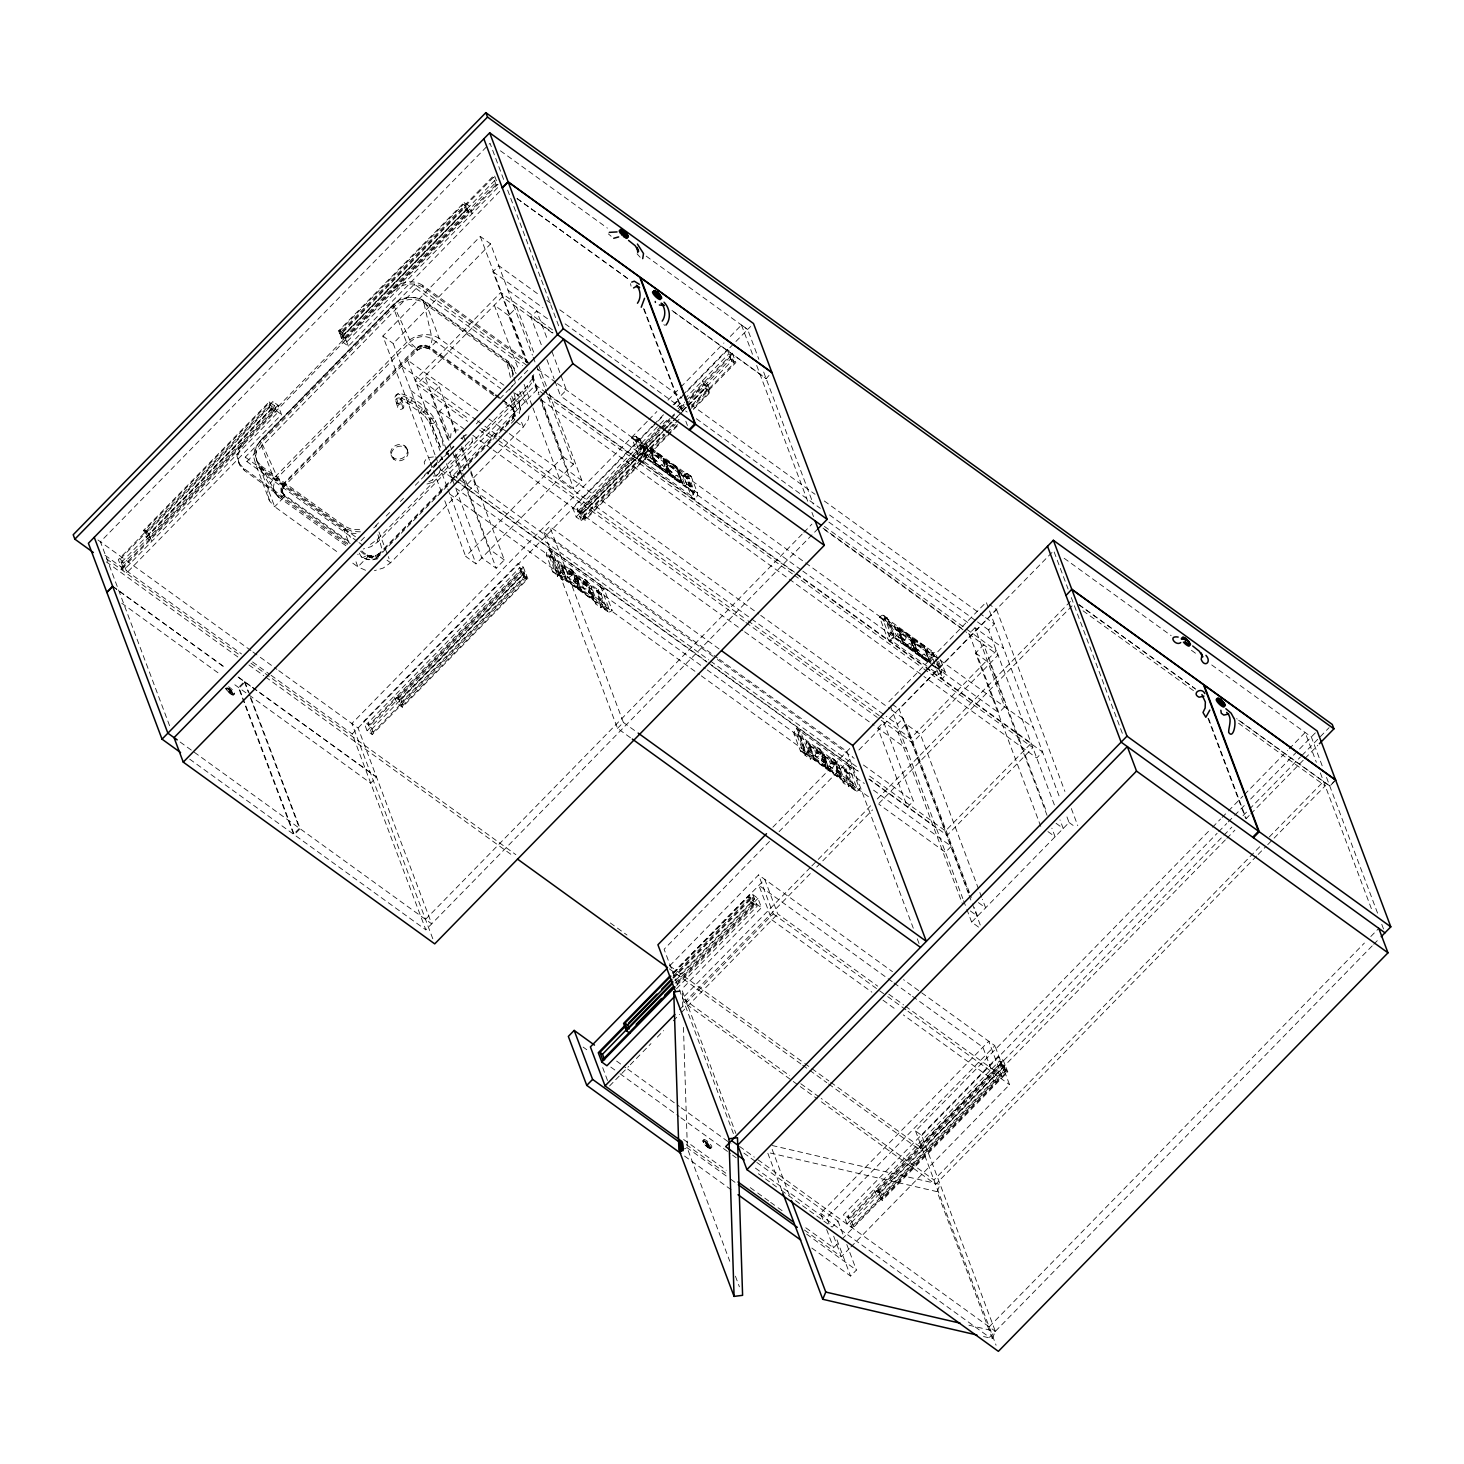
<?xml version="1.0" encoding="UTF-8"?>
<svg xmlns="http://www.w3.org/2000/svg" width="1464" height="1464" viewBox="0 0 1464 1464"><rect width="100%" height="100%" fill="white"/><g stroke="black" fill="none" stroke-linecap="round" stroke-linejoin="round"><path stroke-width="0.75" stroke-dasharray="5 3.75" d="M520.342 409.902L518.988 403.24L511.796 396.616M571.893 575.261L568.307 577.786L567.117 576.176L569.862 573.376L571.893 575.261L569.789 573.449M569.24 578.115L567.117 576.176M581.757 586.771C596.928 596.049 576.523 572.497 583.88 588.711M584.502 583.971L586.533 585.984M652.669 462.551C652.798 466.485 659.129 463.173 656.732 460.721C654.262 458.086 651.517 462.953 654.719 464.546M655.268 459.879L657.373 461.819M672.031 472.268L668.426 474.793L667.236 473.201L669.981 470.402L672.031 472.268L669.908 470.456M669.359 475.141L655.268 464.125L649.943 447.545L662.643 456.731L668.609 472.634L667.236 473.201M814.862 755.131C815.009 759.029 821.249 755.845 818.925 753.319C816.326 750.794 813.764 755.607 816.894 757.144M817.534 752.404L819.566 754.418M834.206 764.867C832.119 772.425 825.952 763.055 832.76 763.202C835.615 765.16 832.815 765.471 832.101 763.055M831.552 767.722L829.429 765.782M900.342 641.561C900.47 645.496 906.802 642.184 904.404 639.75C901.989 637.224 899.061 642.019 902.391 643.428M902.94 638.89L905.045 640.848M914.982 652.139C915.11 656.073 921.442 652.761 919.044 650.327C916.446 647.838 913.884 652.615 917.031 654.152M917.58 649.485L919.685 651.425M493.222 393.908L428.495 347.133L424.67 345.705L418.32 347.243L283.833 484.419L281.546 489.891L284.785 496.369L274.683 506.709L269.468 500.834L255.56 463.832L253.547 456.365L255.065 448.46L260.574 440.261L393.34 304.457C401.154 296.972 413.708 294.685 423.041 300.724L506.251 360.876L510.991 366.22L513.644 375.168M493.826 395.536L429.098 348.761L423.096 347.371L417.222 350.244L284.455 486.066L282.387 489.598L282.515 493.386L281.765 487.969L283.833 484.419L277.538 477.703L260.574 440.261M361.846 550.885C366.146 555.661 374.18 558.827 379.268 553.41L512.034 417.588C518.988 410.432 508.026 403.515 502.463 400.587M360.602 551.178C365.36 556.1 373.997 561.224 379.89 555.039L512.656 419.235L514.944 413.763L511.705 407.285L514.193 404.174L515.493 399.288L513.278 389.735M256.2 446.74L254.828 453.932C259.384 469.615 268.644 484.547 278.746 497.156L276.348 494.741M512.144 376.596L512.821 373.009L510.991 366.22M519.336 413.562L520.342 408.255L517.634 394.017M533.756 374.601L532.384 381.775L528.01 388.271L377.932 541.79L371.252 546.603L363.255 549M528.888 415.868L528.138 419.82L523.343 426.957L390.577 562.762L383.22 568.05L374.436 570.686M439.2 472.89L440.042 470.475M465.168 446.319L465.607 445.111M567.245 571.308C567.392 576.944 576.285 573.394 572.095 569.844C567.867 566.513 566.659 572.534 570.74 574.51M569.844 568.764L573.339 571.966M576.468 578.115C568.856 580.696 578.921 586.186 578.152 579.433C576.029 576.651 576.139 579.744 578.426 580.165M575.755 582.892L573.797 580.842M581.885 581.903C582.032 587.522 590.925 583.99 586.735 580.421C582.214 577.127 581.702 583.148 585.326 585.271M584.557 579.177L587.979 582.544M588.308 591.548C590.779 583.88 596.397 593.908 589.644 593.194C586.936 591.218 589.717 591.145 590.431 593.378M590.999 588.729L593.066 590.742M652.724 457.738C652.871 463.374 661.765 459.824 657.574 456.256C653.054 452.98 652.541 459.001 656.165 461.123M655.396 455.011L658.818 458.397M659.276 467.272C659.166 470.932 665.48 468.297 663.412 465.589C660.831 462.825 658.233 467.693 661.234 469.322M661.801 464.674L663.906 466.595M667.364 468.334C667.511 473.952 676.405 470.42 672.214 466.851C667.694 463.557 667.181 469.578 670.805 471.701M670.036 465.607L673.458 468.974M673.934 477.85C673.769 481.564 680.211 478.783 678.052 476.166C675.691 473.293 672.653 478.289 675.911 479.808M676.478 475.159L678.546 477.173M814.917 750.337C815.064 755.955 823.957 752.423 819.749 748.854C815.247 745.56 814.734 751.581 818.339 753.704M817.571 747.61L821.011 750.977M821.322 759.981C823.793 752.313 829.429 762.341 822.677 761.628C819.84 759.56 823.006 759.651 823.427 761.902M823.994 757.254L826.099 759.176M829.557 760.914C829.704 766.532 838.598 763 834.407 759.432C829.887 756.138 829.374 762.177 832.998 764.281M832.229 758.187L835.651 761.554M836.109 770.43C835.962 774.145 842.386 771.363 840.245 768.765C837.866 765.873 834.846 770.869 838.103 772.388M838.671 767.74L840.739 769.771M900.323 636.932C904.24 627.8 909.656 642.806 902.117 639.311C898.054 635.833 903.197 636.84 903.892 639.969M902.995 634.205L906.564 637.243M909.62 643.556C902.007 646.136 912.072 651.626 911.303 644.874C909.181 642.092 909.29 645.203 911.578 645.606M908.906 648.332L906.857 646.319M915.037 647.344C915.183 652.962 924.077 649.43 919.886 645.862C915.366 642.568 914.854 648.607 918.477 650.711M917.708 644.618L921.131 647.985M921.46 657.007C924.443 648.955 929.201 660.173 922.521 658.434C919.978 656.256 923.4 657.043 923.546 658.928M924.113 654.28L926.218 656.201M983.515 1336.522L992.317 1338.572L937.106 1191.659L940.144 1184.431L770.558 1145.141M992.317 1338.572L995.355 1331.325L921.734 1135.46L915.549 1130.995L1210.948 828.844M282.387 489.598L284.455 486.066L283.833 484.419M503.049 399.983L514.816 409.975L514.724 415.685L512.656 419.235L513.992 410.268M514.944 414.147L512.656 418.045L379.89 553.85L375.809 556.448L371.014 557.052L366.805 555.497L362.633 557.729L357.673 554.252M428.861 481.766L432.575 479.863L471.518 439.237M511.814 368.397L507.075 363.054L423.846 302.902C414.532 296.863 401.978 299.15 394.145 306.635L261.379 442.439L257.024 448.917L255.651 456.109L257.481 462.88L262.221 468.224L278.16 496.772L346.584 546.237M509.435 389.955L514.23 382.818M370.429 544.425L377.108 539.612L527.205 386.093L531.56 379.597M403.021 408.31L400.422 399.507L402.216 396.982L400.953 399.013L400.825 397.165L403.844 405.967A3.203 2.69 -20.6 0 1 399.544 409.316A3.203 2.69 -20.6 0 1 398.794 404.686A3.203 2.69 -20.6 0 1 403.844 405.967M143.655 530.261L148.98 534.122L151.744 541.442L146.418 537.599L143.655 530.261L269.193 401.868L274.518 405.711L122.592 561.115L126.984 572.625L281.527 414.55L278.032 405.253L272.89 401.52L118.346 559.596L121.841 568.91L126.984 572.625M496.095 184.72L344.168 340.124L341.405 332.804L493.331 177.4L496.095 184.72L498.657 186.587L346.73 341.99L341.423 338.129L338.66 330.809L464.198 202.398L469.523 206.241L472.268 213.579L466.943 209.736L464.198 202.398M340.014 330.535L342.759 332.511L344.918 338.257L342.173 336.281L340.014 330.535L463.447 204.265L466.192 206.259L468.352 212.005L149.914 537.709L147.169 535.733L145.009 529.986L268.443 403.735L271.188 405.711L273.347 411.457L270.602 409.481L268.443 403.735M499.736 191.363L348.377 346.181L343.217 342.448L339.721 333.152L494.265 175.076L497.98 184.757M122.775 566.568L120.011 559.248L271.938 403.844L274.701 411.183L122.775 566.568L125.355 568.435L277.282 413.031L272.89 401.52M149.914 537.709L147.754 531.981L271.188 405.711M342.759 332.511L466.192 206.259M147.169 535.733L270.602 409.481M342.173 336.281L465.607 210.011L463.447 204.265M346.73 341.99L343.985 334.652L495.912 179.249L493.331 177.4M146.418 537.599L271.956 409.188L269.193 401.868M341.423 338.129L466.943 209.736M278.032 405.253L123.488 563.329L118.346 559.596M348.377 346.181L344.882 336.866L496.241 182.048M121.841 568.91L497.76 184.373M284.455 486.066L273.768 478.325L259.86 441.323L392.627 305.519C401.228 297.284 415.044 294.776 425.292 301.419L508.52 361.571L513.736 367.464L516.042 373.631M357.161 541.222L246.922 461.544L245.257 457.134L414.404 284.108L528.339 366.458M246.922 461.544L416.069 288.518L414.404 284.108M429.501 460.135L382.854 336.043L480.265 236.418L490.586 243.884L532.402 355.13M256.658 460.703L261.397 466.046L262.221 468.224L260.775 469.706L274.683 506.709L339.41 553.484M269.468 500.834L267.454 493.368L268.973 485.462L273.768 478.325L406.535 342.521C415.135 334.286 428.952 331.779 439.2 338.422L429.098 348.761L428.495 347.133L430.983 344.04L432.264 339.136L423.846 302.902L425.292 301.419L439.2 338.422L503.927 385.215M435.009 454.755L393.194 343.509L490.586 243.884M527.351 363.218L492.947 271.7L498.803 265.716L537.636 293.788M348.889 541.534L284.181 494.741L281.381 497.065L278.16 496.772L274.646 492.819L273.292 487.805L274.317 482.498L277.538 477.703L410.304 341.881C416.087 336.354 425.365 334.67 432.264 339.136L500.688 388.582M448.954 440.444L424.816 376.248L439.163 386.606L431.038 394.914L448.734 442M526.326 362.615L508.63 315.547L516.755 307.239L533.646 352.183M541.277 344.699L530.828 316.919L536.684 310.935L547.133 338.715M261.397 466.046L344.626 526.198L345.431 528.376L343.985 529.858L349.402 544.242M510.424 377.511L507.075 363.054L508.52 361.571L513.919 375.955M424.231 475.416L427.36 472.213M433.618 465.827L438.303 461.032M446.117 453.035L449.247 449.832M361.022 540.802L365.817 535.916M375.388 526.107L378.572 522.849M415.282 485.298L453.584 446.136M460.94 438.596L461.91 437.608M499.846 398.794L528.577 369.422M386.148 516.06L390.888 511.211M400.367 501.512L403.533 498.272M427.25 474.025L436.73 464.326M438.303 462.697L454.115 446.538M462.02 438.45L466.76 433.6M476.239 423.901L479.405 420.662M228.384 688.794L229.921 689.16L230.818 693.094L228.384 688.794L230.818 693.094M229.702 692.289L228.805 688.355M366.805 555.497L375.571 555.771L379.268 553.41L380.915 554.435M238.76 677.594L244.323 681.602L238.467 687.586L293.587 834.242L299.443 828.258L249.1 694.357M250.564 686.122L245 682.096L239.163 688.08L242.347 696.589M367.391 554.893L368.013 556.521L357.893 566.861L350.5 561.517M504.915 403.57L512.327 408.913L522.428 398.574L519.336 390.357M233.398 694.997L234.46 693.918M511.357 423.206L516.115 418.356M800.973 569.752L560.566 395.994L566.403 390.01L560.785 375.058M461.453 448.002L475.105 484.328L469.249 490.312L462.825 473.22M545.267 389.351L573.412 464.234L476.02 563.86L465.68 556.393L563.091 456.768L539.759 394.731M456.109 489.397L481.857 557.894L496.204 568.252L504.311 559.943L469.724 467.931M532.914 407.889L559.449 478.508L573.797 488.885L581.903 480.576L547.316 388.564M647.289 421.358L351.891 723.527L433.948 941.828M648.881 419.729L656.86 411.567M668.042 400.13L679.223 388.692M680.815 387.063L723.93 342.96M730.316 336.427L741.479 325.008L747.665 329.473L758.864 359.302M631.917 438.267L632.411 437.773A4.575 2.178 -54.1 0 1 636.364 436.949L639.805 439.438L645.917 455.688A5.838 2.763 -54.1 0 1 643.446 462.295L640.024 459.824L631.917 438.267L635.358 440.755L643.446 462.295M630.453 737.728L617.515 728.377L543.894 532.512L549.732 526.528L719.702 649.376M635.358 440.755L635.833 440.261A4.575 2.178 -54.1 0 1 639.805 439.438M638.377 438.944L635.705 441.689L683.798 476.441L686.47 473.714L638.377 438.944L645.569 458.104L693.662 492.856L690.99 495.582L642.897 460.831M367.098 730.811L521.642 572.735L526.802 576.468L372.259 734.544L367.098 730.811L363.603 721.514L518.146 563.439L523.307 567.154L527.864 578.792L402.325 707.203L397 703.361L394.255 696.022L399.581 699.884L402.325 707.203M652.34 426.17L572.68 507.66L576.176 516.957L581.336 520.69L665.772 434.314M653.932 424.542L663.485 414.77M673.056 404.979L681.016 396.836M682.608 395.207L727.224 349.567L732.366 353.3L735.861 362.596L691.264 408.236M818.102 528.614L425.841 929.841L352.22 733.958L656.659 422.565M658.251 420.937L663.046 416.032M674.227 404.595L685.39 393.175M687 391.529L750.574 326.509M372.259 734.544L367.867 723.015L519.775 567.629L525.1 571.472L399.581 699.884M581.336 520.69L576.926 509.161L665.919 418.137M677.045 406.754L682.956 400.715M684.548 399.086L728.852 353.757L731.433 355.624L734.196 362.962L691.466 406.663M523.307 567.154L368.763 725.229L363.603 721.514M577.822 511.375L668.645 418.484M678.198 408.712L684.585 402.197M686.177 400.569L732.366 353.3M373.192 732.22L370.429 724.881L522.355 569.478L525.119 576.816L373.192 732.22L370.612 730.353L522.538 574.949L518.146 563.439M658.635 430.087L579.506 511.028L582.269 518.347L664.564 434.186M660.227 428.476L674.465 413.909M680.797 407.431L683.962 404.192M690.294 397.714L731.433 355.624M398.171 697.614L521.605 571.344L524.35 573.339L526.509 579.085L403.076 705.337L400.331 703.361L398.171 697.614L400.916 699.591L403.076 705.337M666.468 435.924L585.765 518.476L583.02 516.481L580.86 510.735L659.99 429.812M661.563 428.183L669.487 420.095M671.061 418.484L675.801 413.617M677.393 412.006L683.725 405.528M690.056 399.05L704.294 384.483L707.039 386.478L709.198 392.224L693.369 408.401M576.176 516.957L660.612 430.581M662.204 428.952L670.183 420.808M681.327 409.408L684.512 406.132M686.104 404.503L730.719 358.881L727.224 349.567M677.173 426.061L585.014 520.342L582.251 513.004L661.71 431.734M663.302 430.123L671.244 421.98M682.37 410.615L685.555 407.358M687.128 405.729L707.789 384.611L702.464 380.75L705.227 388.088L710.552 391.931L693.076 409.81M665.498 428.714L579.689 516.499L585.014 520.342M667.09 427.104L675.032 418.96M676.624 417.35L681.382 412.464M682.553 411.274L731.616 361.096L728.852 353.757M400.916 699.591L524.35 573.339M585.765 518.476L583.605 512.729L662.735 431.788M664.308 430.178L672.232 422.09M673.806 420.461L678.564 415.611M680.138 413.983L686.47 407.504M688.043 405.894L707.039 386.478M548.616 549.604L552.532 551.599L560.639 573.138A5.838 2.763 -54.1 0 1 555.954 573.833L552.514 571.363L546.401 555.094A4.575 2.178 -54.1 0 1 548.616 549.604L552.056 552.093A4.575 2.178 -54.1 0 0 549.842 557.583L555.954 573.833M400.331 703.361L523.764 577.091L521.605 571.344M583.02 516.481L663.723 433.93M670.054 427.451L673.22 424.231M692.216 404.796L706.453 390.229L704.294 384.483M666.138 432.557L674.044 424.469M675.636 422.858L680.376 417.99M650.236 449.265L662.094 456.713L667.035 472.25L655.817 464.143L650.236 449.265L661.453 457.372L667.035 472.25M667.364 432.685L675.325 424.523M668.06 434.296L677.558 424.597M557.418 574.4L550.226 555.259L552.898 552.514L600.972 587.284L598.318 590.01L605.51 609.152L608.182 606.425L560.09 571.674L557.418 574.4L605.51 609.152M647.088 458.214L648.717 456.548L641.104 442.293L646.557 446.245L654.17 460.501L652.541 462.148L647.088 458.214L641.104 442.293M667.968 473.293L662.643 456.731M655.817 464.143L650.876 448.606M663.942 458.799L677.283 467.309L682.608 483.889L669.908 474.702L663.942 458.799L676.624 467.968L682.608 483.889L677.283 467.309M560.492 565.177L561.151 564.518L567.135 580.421L579.817 589.608L579.177 590.267L573.193 574.346L560.492 565.177L566.476 581.098L567.135 580.421M664.876 459.861L676.734 467.291L681.675 482.827L670.457 474.72L664.876 459.861L676.093 467.968L681.675 482.827M561.426 566.239L573.302 573.687L578.243 589.205L567.026 581.098L561.426 566.239L572.644 574.346L578.243 589.205M562.78 580.11L558.424 562.542L564.409 578.463L562.78 580.11L557.327 576.176L558.955 574.51L549.11 549.11M573.193 574.346L573.833 573.687L579.817 589.608M670.457 474.72L665.516 459.184M567.026 581.098L562.084 565.562M768.984 375.461L766.166 378.682L671.665 310.386M575.132 575.755L575.791 575.096L581.775 591.017L594.457 600.185L593.817 600.844L587.833 584.941L575.132 575.755L581.117 591.676L581.775 591.017M576.066 576.816L587.942 584.264L592.883 599.783L581.666 591.676L576.066 576.816L587.284 584.923L592.883 599.783M683.45 475.507L683.926 475.013A4.575 2.178 -54.1 0 1 687.897 474.19L691.319 476.678L697.45 492.929A5.838 2.763 -54.1 0 1 694.979 499.535L691.539 497.065L683.45 475.507L686.891 477.996L694.979 499.535M686.891 477.996L687.366 477.502A4.575 2.178 -54.1 0 1 691.319 476.678M581.666 591.676L576.725 576.157M685.262 485.81L686.891 484.145L679.278 469.889L684.731 473.842L692.344 488.079L690.715 489.745L685.262 485.81L679.278 469.889M600.149 586.844L604.065 588.839L612.172 610.378A5.838 2.763 -54.1 0 1 607.487 611.074L604.046 608.603L597.934 592.334A4.575 2.178 -54.1 0 1 600.149 586.844L603.589 589.333A4.575 2.178 -54.1 0 0 601.375 594.823L607.487 611.074M595.5 603.772L597.111 602.107L591.145 586.186L595.5 603.772L600.954 607.706L602.564 606.041L596.598 590.138L600.954 607.706M425.512 919.392L802.327 533.939M803.937 532.31L811.916 524.13M617.515 728.377L623.371 722.411L549.732 526.528M879.59 617.277L880.065 616.783A4.575 2.178 -54.1 0 1 884.036 615.96L887.477 618.448L893.589 634.699A5.838 2.763 -54.1 0 1 891.119 641.305L887.696 638.835L879.59 617.277L883.03 619.766L891.119 641.305M883.03 619.766L883.506 619.272A4.575 2.178 -54.1 0 1 887.477 618.448M886.049 617.973L883.378 620.699L931.47 655.451L934.142 652.724L886.049 617.973L893.241 637.115L930.226 663.851M796.288 728.615L800.204 730.609L808.311 752.148A5.838 2.763 -54.1 0 1 803.626 752.862L800.186 750.373L794.074 734.105A4.575 2.178 -54.1 0 1 796.288 728.615L799.728 731.103A4.575 2.178 -54.1 0 0 797.514 736.593L803.626 752.862M896.956 627.233L910.297 635.742L915.641 652.322L902.94 643.135L896.956 627.233L909.656 636.401L915.641 652.322M897.908 628.294L909.766 635.724L914.707 651.26L903.489 643.154L897.908 628.294L909.107 636.401L914.707 651.26M805.09 753.411L797.898 734.269L800.552 731.543L848.644 766.294L845.991 769.021L853.183 788.181L855.854 785.454L807.762 750.684L805.09 753.411L853.183 788.181M893.241 637.115L890.569 639.841L929.42 667.913M894.76 637.224L896.389 635.577L888.776 621.322L894.23 625.256L901.842 639.512L900.214 641.177L894.76 637.224L888.776 621.322M903.489 643.154L898.548 627.617M930.207 662.844L917.58 653.731L911.615 637.81L924.955 646.319L930.939 662.24L918.239 653.054L912.255 637.151M808.165 744.188L808.823 743.529L814.789 759.432L827.489 768.618L826.849 769.277L820.865 753.356L808.165 744.188L814.149 760.109L814.789 759.432M912.548 638.871L924.406 646.319L929.347 661.838L918.129 653.731L912.548 638.871L923.766 646.978L929.347 661.838M809.098 745.249L820.975 752.697L825.897 768.216L814.679 760.109L809.098 745.249L820.316 753.356L825.897 768.216M804.999 755.186L806.609 753.521L800.643 737.618L804.999 755.186L810.452 759.139L812.062 757.474L806.097 741.553L810.452 759.139M924.955 646.319L911.615 637.81M820.865 753.356L821.505 752.697L827.489 768.618M918.129 653.731L913.188 638.212M814.679 760.109L809.757 744.59M822.805 754.765L823.463 754.106L829.447 770.027L842.129 779.196L841.489 779.855L835.505 763.952L822.805 754.765L828.789 770.686L829.447 770.027M823.738 755.827L835.615 763.275L840.556 778.811L829.338 770.704L823.738 755.827L834.956 763.933L840.556 778.811M934.673 663.961L931.598 654.042A4.575 2.178 -54.1 0 1 935.569 653.2L937.857 659.294M888.831 701.768L986.242 602.143L1060.211 798.96M772.882 827.178L849.797 748.507M835.505 763.952L836.145 763.293L842.129 779.196M829.338 770.704L824.397 755.168M974.951 627.727L969.113 633.692L998.832 712.785L1004.688 706.801L974.951 627.727L1003.645 648.442M877.814 728.047L883.67 722.063L913.371 801.119L907.534 807.103L877.814 728.047L906.509 748.763M769.478 841.452L664.107 949.258L678.509 987.578M779.068 831.662L852.506 756.522M858.892 749.989L1053.696 550.739L1068.098 589.059M968.308 893.205L899.152 709.235L996.563 609.591L989.682 604.614M847.821 765.873L851.737 767.85L859.844 789.407A5.838 2.763 -54.1 0 1 855.159 790.103L851.719 787.614L845.606 771.345A4.575 2.178 -54.1 0 1 847.821 765.873L851.261 768.344A4.575 2.178 -54.1 0 0 849.047 773.834L855.159 790.103M938.131 663.375L941.334 671.885L938.662 674.611L931.269 669.249M1054.373 804.926L988.603 629.941L994.44 623.975L985.199 617.277M892.052 710.296L903.142 718.312L897.304 724.296L886.196 716.262M843.173 782.783L844.783 781.117L838.817 765.196L843.173 782.783L848.626 786.717L850.236 785.052L844.271 769.149L848.626 786.717M669.725 965.764L758.572 874.886L892.473 971.657M981.594 897.139L920.453 734.489L906.125 724.131L897.999 732.421L962.36 903.636M1040.758 826.391L975.591 653.054L983.716 644.746L1046.467 811.678M672.854 972.993L749.129 894.98L754.454 898.823L674.575 980.294M672.964 973.231L764.757 879.352L777.75 913.939L877.705 986.169M674.007 972.919L748.379 896.846L751.124 898.841L753.283 904.587L677.32 982.271M673.166 976.122L752.825 894.65L757.968 898.365L761.463 907.662L681.803 989.152M672.763 977.897L751.874 896.975L754.637 904.294L677.1 983.607M673.586 978.153L751.124 898.841M675.618 980.331L751.892 902.318L749.129 894.98M675.124 983.113L757.968 898.365M676.661 985.437L756.321 903.947L761.463 907.662M676.496 988.712L757.217 906.161L752.825 894.65M810.251 867.548L682.499 998.21L789.737 1075.729M811.843 865.919L816.638 861.015M818.23 859.386L870.915 805.493M877.302 798.96L1070.513 601.338M810.306 873.605L684.164 1002.62L791.402 1080.139M816.692 867.072L872.581 809.903M878.967 803.37L1073.771 604.101M679.625 1009.611L773.23 913.865L758.572 874.886M609.573 1085.959L628.678 1066.414M630.27 1064.786L641.397 1053.403M642.989 1051.774L650.949 1043.631M657.318 1037.116L663.686 1030.601M673.239 1020.847L679.607 1014.332M681.199 1012.704L777.75 913.939M702.848 1140.785L703.909 1139.706M705.648 1142.268L707.185 1142.634L708.082 1146.568L705.648 1142.268L708.082 1146.568M706.947 1145.763L706.069 1141.829M710.662 1148.471L711.705 1147.392A5.472 1.446 44.4 0 0 706.801 1140.785A5.472 1.446 44.4 0 0 704.934 1142.469A5.472 1.446 44.4 0 0 711.705 1147.392M978.538 927.096L971.657 922.119L1069.049 822.494L1065.847 813.929M822.841 1219.366L820.535 1213.253L988.731 1041.233L1001.724 1075.82L841.507 1239.697M829.045 1223.886L826.721 1217.719L994.898 1045.699L903.581 979.691M1212.54 827.215L1220.519 819.053M1222.129 817.406L1226.905 812.52M1228.516 810.873L1242.881 796.178M1244.473 794.549L1287.588 750.446M1289.18 748.818L1305.156 732.476L1316.356 762.287M847.034 1223.941L1001.577 1065.865L1006.738 1069.58L852.194 1227.656L847.034 1223.941L843.538 1214.626L998.082 1056.551L1003.243 1060.284L1007.799 1071.923L882.261 1200.334L876.936 1196.472L874.191 1189.152L879.516 1192.995L882.261 1200.334M756.833 1162.434L838.012 1221.104L832.156 1227.088L778.665 1188.42M921.734 1135.46L1217.133 833.309M1218.725 831.68L1226.704 823.518M1228.296 821.89L1233.091 816.985M1234.683 815.357L1244.272 805.548M1250.659 799.015L1317.179 730.975M852.194 1227.656L847.802 1216.145L999.729 1060.741L1005.036 1064.584L879.516 1192.995M1003.243 1060.284L848.699 1218.359L843.538 1214.626M1225.313 839.933L921.259 1150.942L919.612 1146.532L1222.33 836.877M1223.922 835.249L1231.883 827.105M1243.046 815.704L1247.822 810.8M1249.414 809.171L1300.398 757.034M1301.99 755.406L1329.074 727.699M853.128 1225.331L850.364 1218.011L1002.291 1062.608L1005.054 1069.928L853.128 1225.331L850.547 1223.465L1004.286 1066.451L1001.541 1064.474L878.107 1190.726L880.267 1196.472L883.012 1198.467L1006.445 1072.197L1004.286 1066.451M1226.905 838.305L1234.884 830.143M1246.047 818.724L1249.231 815.466M1250.823 813.838L1303.436 760.017M1305.028 758.389L1317.801 745.341M880.267 1196.472L1003.7 1070.221L1001.541 1064.474M805.786 1227.765L833.547 1247.84L839.915 1241.326M804.45 1230.034L841.379 1256.716L849.321 1248.609M850.895 1246.98L1009.556 1084.696L994.898 1045.699M1259.681 846.778L933.959 1179.966L821.176 1098.439M1269.27 836.987L1323.548 781.447M1256.551 856.092L935.606 1184.376L819.126 1100.178M1258.143 854.445L1266.14 846.284M1267.733 844.655L1272.527 839.75M1274.119 838.122L1325.213 785.857L1236.458 721.715M811.825 1248.042L850.566 1276.059L856.403 1270.075L846.814 1244.528M1335.589 779.946L1329.733 785.912L1236.659 718.641M1334.216 781.684L1329.824 786.168L1237.171 719.19M989.17 1326.86L1364.393 943.054M1370.798 936.521L1378.777 928.359M1372.189 945.89L989.518 1337.309L755.204 1167.961M1373.781 944.243L1378.576 939.357M373.723 527.882L376.669 525.759M462.917 436.235L464.088 435.449M393.34 304.457L411.604 343.93L416.618 348.615L420.314 346.254L424.67 345.705L428.495 347.133M394.145 306.635L392.627 305.519L406.535 342.521L417.222 350.244L420.918 347.883L425.274 347.352L429.098 348.761M368.013 556.521L371.838 557.949L376.175 557.4L379.89 555.039L379.268 553.41M400.422 399.507L402.106 398.537C412.61 402.875 423.334 409.774 429.922 419.235L440.975 448.661M463.246 448.295L459.238 449.466M431.386 467.291L432.685 466.723M435.961 475.434L437.279 474.867M402.106 398.537L399.873 399.489L405.601 401.941L421.046 413.013L425.438 416.545L424.578 415.794L429.593 422.693M377.529 558.9L370.355 560.255L362.633 557.729M378.389 557.729L372.478 559.504L366.494 559.211L361.37 556.924L359.192 553.026M465.479 435.137L466.87 434.826M680.998 1149.222L687.385 1148.417L729.786 1261.254M458.378 429.94L455.597 430.032L451.04 433.124L450.583 437.919M434.277 465.259L435.686 465.223M433.252 476.038L434.643 476.001M359.65 529.675L351.561 529.309L344.626 526.198M360.455 531.853L352.385 531.487L345.431 528.376L262.221 468.224M356.081 533.482L351.635 533.262L343.985 529.858L260.775 469.706L255.56 463.832M426.957 484.017L433.399 482.04L432.575 479.863M937.106 1191.659L767.52 1152.388L781.922 1190.708M968.93 1325.213L995.355 1331.325L756.211 1158.481M461.654 438.651L462.862 439.145M433.417 456.933L426.994 457.738L424.212 462.112L424.615 464.491M422.529 285.242C413.214 279.203 400.642 281.491 392.828 288.975L393.651 291.153C401.465 283.668 414.019 281.381 423.352 287.42L527.186 362.468L526.363 360.29L422.529 285.242L423.352 287.42M365.543 570.265L357.893 566.861L354.819 558.644M514.688 419.216L512.034 417.588M640.152 257.225L637.041 253.821M500.432 150.81L607.45 228.146M646.191 256.145L747.647 329.492M1064.127 558.26L1171.127 635.614M1191.421 650.272L1196.948 654.28M1211.716 664.949L1311.341 736.959L1322.541 766.752M516.993 198.445L629.538 279.789M671.976 310.46L766.056 378.462M1078.84 604.559L1195.063 688.574M517.176 198.72L630.215 280.411M1078.986 604.852L1195.722 689.233M1083.012 610.799L1193.947 690.971M730.719 358.881L735.861 362.596M731.616 361.096L734.196 362.962M465.607 210.011L468.352 212.005M706.453 390.229L709.198 392.224M546.877 300.468L550.574 303.139M559.834 309.837L681.895 398.062M691.136 404.741L815.045 494.301M824.287 500.981L983.351 615.941M492.947 271.7L542.888 307.788M565.086 323.837L687.147 412.061M696.388 418.741L820.298 508.301M829.539 514.98L975.646 620.59M977.495 621.926L988.603 629.941M507.99 290.201L549.622 320.287M828.862 522.117L971.254 625.055M552.532 329.894L500.761 292.471L415.044 380.146L468.681 418.905M824.397 526.399L964.959 627.983M966.807 629.319L996.398 650.711L910.681 738.387L881.09 716.994M530.828 316.919L553.026 332.95M823.024 528.101L965.416 631.021M552.349 332.969L502.408 296.863L416.709 384.538L467.583 421.321M824.214 529.474L966.624 632.393M968.473 633.729L998.064 655.122L912.347 742.797L878.107 718.055M508.63 315.547L494.301 305.171L517.616 367.226M975.591 653.054L989.939 663.43L1047.053 815.357M636.035 436.455L639.475 438.925M687.568 473.696L690.99 476.184M883.707 615.466L887.147 617.954M649.284 448.204L661.984 457.39M931.452 660.85L926.95 648.9L932.403 652.853L934.307 656.403M537.727 369.276L555.643 382.232M557.436 383.531L938.113 658.69M939.961 660.026L1033.364 727.535M632.411 437.773L635.833 440.261M683.926 475.013L687.366 477.502M880.065 616.783L883.506 619.272M931.598 654.042L935.038 656.513L931.122 654.536M416.069 288.518L522.648 365.543M648.717 456.548L654.17 460.501M686.891 484.145L692.344 488.079M896.389 635.577L901.842 639.512M936.374 664.473L940.016 667.108L935.258 658.196M636.364 436.949L642.476 453.2L645.917 455.688M687.897 474.19L694.009 490.458L697.45 492.929M884.036 615.96L890.149 632.228L893.589 634.699M938.625 661.344L941.681 669.469L945.104 671.958A5.838 2.763 -54.1 0 1 942.651 678.564L939.211 676.075L935.459 666.102M656.458 463.466L667.676 471.573M671.098 474.062L682.316 482.168M904.13 642.476L915.348 650.602M918.77 653.072L929.988 661.179M668.609 472.634L655.927 463.466L649.943 447.545M683.267 483.23L670.567 474.043L664.583 458.141M916.281 651.645L903.599 642.476L897.615 626.555M934.764 666.138L938.387 668.755L936.887 664.784M802.821 571.088L934.124 665.992M935.972 667.328L998.832 712.785M932.074 665.187L941.334 671.885M794.458 572.149L535.549 385.014L449.832 472.689L708.741 659.825M796.306 573.485L923.93 665.736M925.779 667.072L1031.187 743.255L945.47 830.93L867.804 774.785M546.932 393.761L794.751 572.9M796.599 574.236L924.205 666.468M926.053 667.804L1042.569 752.02L1036.732 757.986L923.912 676.459M792.427 573.888L537.197 389.424L451.479 477.099L455.194 479.771M794.275 575.224L921.881 667.456M923.729 668.792L1032.852 747.665L947.135 835.34L869.451 779.196M541.076 399.745L922.064 675.124M515.017 393.23L522.428 398.574L527.644 404.448L521.458 388.015M493.807 393.304L429.08 346.529L424.853 344.973L420.077 345.559L415.977 348.176L283.211 483.98L280.942 487.878L281.07 492.05L283.577 495.344L350.152 543.473M495.656 394.639L501.2 398.647M495.07 395.243L500.615 399.251M516.225 421.797L523.343 426.957L521.019 420.79M563.091 456.768L573.412 464.234M1069.049 822.494L1075.949 827.453M382.854 336.043L393.194 343.509M892.271 704.257L899.152 709.235M581.903 480.576L567.574 470.219L541.826 401.74M1056.038 823.28L1063.212 828.459L1059.991 819.895M477.776 410.853L407.504 360.053L441.176 449.686M488.866 418.869L507.368 432.246M509.216 433.582L758.883 614.038M760.731 615.374L890.203 708.96M1047.931 831.589L1055.105 836.768L1051.884 828.203M401.648 366.037L475.635 419.509M477.484 420.845L483.029 424.853M484.877 426.189L501.53 438.23M503.378 439.566L884.348 714.926M481.619 428.257L496.424 438.962M498.272 440.298L746.091 619.418M747.939 620.754L879.242 715.658M479.588 429.995L492.526 439.346M499.004 444.031L744.975 621.816M745.89 622.493L877.211 717.397M338.66 330.809L343.985 334.652M339.721 333.152L344.882 336.866M580.86 510.735L583.605 512.729M576.926 509.161L582.251 513.004M410.853 390.522L463.576 428.623M472.835 435.32L491.318 448.679M493.167 450.015L742.815 630.472M744.664 631.808L874.118 725.357M543.894 532.512L717.561 658.031M719.41 659.367L846.869 751.508L913.298 928.213M475.105 484.328L715.512 658.105M717.36 659.441L854.207 758.352M863.449 765.032L913.371 801.119M710.607 661.161L858.544 768.106M457.043 481.107L706.709 661.563M708.558 662.899L858.362 771.18M440.572 469.578L709.656 664.07M711.504 665.406L857.611 771.016M868.701 779.031L936.21 827.837M550.226 555.259L598.318 590.01M797.898 734.269L845.991 769.021M455.615 488.079L705.282 668.554M707.149 669.89L864.346 783.514M873.587 790.194L951.271 846.338L945.415 852.304L878.839 804.193M546.401 555.094L549.842 557.583M597.934 592.334L601.375 594.823M794.074 734.105L797.514 736.593M845.606 771.345L849.047 773.834M560.639 573.138L557.198 570.667A5.838 2.763 -54.1 0 1 552.514 571.363M600.624 586.35L608.731 607.908L612.172 610.378M796.782 728.12L804.871 749.678L808.311 752.148M848.297 765.379L856.403 786.918L859.844 789.407M449.777 494.063L699.444 674.52M701.293 675.856L869.598 797.514M567.666 580.439L578.884 588.546M582.306 591.017L593.524 599.124M815.338 759.45L826.556 767.557M829.978 770.027L841.196 778.134M558.955 574.51L564.409 578.463M597.111 602.107L602.564 606.041M806.609 753.521L812.062 757.474M844.783 781.117L850.236 785.052M552.916 571.966L556.357 574.437M604.431 609.207L607.871 611.678M800.588 750.977L804.011 753.466M852.103 788.218L855.543 790.706M504.311 559.943L489.964 549.586L463.429 478.966M978.446 902.648L985.62 907.826L982.399 899.28M522.538 574.949L527.864 578.792M523.764 577.091L526.509 579.085M970.339 910.956L977.495 916.135L974.292 907.57M276.385 410.817L281.527 414.55M271.956 409.188L277.282 413.031M259.86 441.323L261.379 442.439M623.371 722.411L636.291 731.744M245.257 457.134L355.514 536.812M387.008 560.181L390.577 562.762L388.253 556.594M359.009 542.558L362.669 545.212M238.833 462.935L243.573 468.297L347.407 543.345L348.231 545.523L244.397 470.475L239.657 465.113L237.003 456.164L238.376 448.972L242.75 442.494L243.555 444.672L239.199 451.15L237.827 458.342L239.657 465.113M892.18 981.649L758.901 885.336L771.912 919.904L871.867 992.153M894.028 982.985L910.681 995.026M912.548 996.362L982.875 1047.217L995.886 1081.786L903.325 1014.9M1007.799 1071.923L1002.474 1068.08L998.082 1056.551M1003.7 1070.221L1006.445 1072.197M888.813 994.202L903.617 1004.908M905.466 1006.244L1001.724 1075.82M773.23 913.865L885.848 995.282M887.696 996.618L906.161 1009.959M908.009 1011.295L1009.556 1084.696M751.892 902.318L757.217 906.161M753.283 904.587L750.538 902.593L748.379 896.846M882.975 1000.186L895.931 1009.556M145.009 529.986L147.754 531.981M367.867 723.015L370.429 724.881M97.942 539.978L251.058 650.638M252.906 651.974L258.451 655.982M260.299 657.318L276.897 669.322M278.746 670.64L358.076 727.992L431.697 923.857L175.9 738.972M120.011 559.248L122.592 561.115M105.005 555.277L241.542 653.951M252.595 661.966L269.211 673.952M271.06 675.288L352.22 733.958M106.543 558.845L239.895 655.232M251.003 663.265L515.859 854.683M610.305 922.961L626.976 935.02M669.579 965.801L802.931 1062.187M804.779 1063.523L828.862 1080.926M830.71 1082.262L919.612 1146.532M106.341 561.902L237.845 656.952M248.953 664.985L263.776 675.691M265.625 677.045L513.809 856.422M669.377 968.875L800.881 1063.925M802.73 1065.261L826.812 1082.665M828.661 1084.001L921.259 1150.942M112.655 586.277L225.2 667.602M238.101 676.954L251.021 686.287M252.869 687.604L376.468 776.963L370.721 783.185L232.264 682.919M112.746 586.515L225.785 668.206M252.412 687.458L376.559 777.201M800.826 1083.744L819.328 1097.103M793.25 1081.475L817.278 1098.842M121.732 603.205L219.948 674.19M230.123 691.85L231.239 692.655M878.107 1190.726L880.852 1192.721L883.012 1198.467M847.802 1216.145L850.364 1218.011M739.576 1146.458L754.363 1157.146M616.619 1061.089L625.842 1067.768M627.69 1069.086L679.351 1106.436M681.199 1107.772L731.012 1143.768M743.913 1153.101L754.985 1161.098M820.535 1213.253L826.721 1217.719M189.698 759.157L425.841 929.841M583.111 1047.071L586.789 1049.743M610.781 1067.073L618.156 1072.398M620.004 1073.734L679.04 1116.41M680.888 1117.746L730.701 1153.742M732.531 1155.078L736.227 1157.749M758.37 1173.744L776.817 1187.084M707.387 1145.342L708.503 1146.147M683.615 1139.468L726.181 1170.248M750.245 1187.633L755.808 1191.641M757.657 1192.995L768.765 1201.011M770.613 1202.347L776.158 1206.373M778.006 1207.709L783.569 1211.716M686.287 1144.61L726.913 1173.982M686.689 1147.392L729.109 1178.062M730.957 1179.398L736.502 1183.406M806.591 1234.079L856.403 1270.075M684.53 1156.048L732.494 1190.708M227.798 687.915A4.703 1.244 44.4 0 1 228.622 688.409L229.5 689.087A4.703 1.244 44.4 0 1 233.014 693.204L233.197 693.79A4.703 1.244 44.4 0 1 230.873 693.497L229.976 692.838A4.703 1.244 44.4 0 1 226.463 688.702M611.129 236.253L608.365 233.911M512.327 408.913L514.596 411.915L511.705 407.285M282.79 493.405L284.785 496.369L281.893 491.739L281.765 487.969M526.363 360.29L529.675 364.024M428.531 473.988L427.689 472.012M281.893 491.739L284.181 494.741M663.906 324.477L664.491 325.429M345.431 528.376L350.463 537.398M926.95 648.9L932.659 659.605M472.085 437.864L472.341 441.414L470.914 443.665L470.09 441.488M1326.53 777.402L1377.77 913.682M1381.76 924.296L1384.157 930.683M1320.363 772.937L1371.567 909.181M1208.66 718.696L1246.193 818.596M1207.965 718.202L1245.516 818.102M1071.3 597.568L1123.327 735.953M996.563 609.591L1064.914 791.438M1071.337 808.549L1077.779 825.678M940.529 659.752L945.104 671.958M936.759 662.881L942.651 678.564M932.403 652.853L933.904 656.824M924.223 646.942L930.281 662.899M894.23 625.256L900.214 641.177M906.125 724.131L971.273 897.469M903.142 718.312L968.656 892.601M969.113 895.346L971.529 901.769M972.334 903.91L980.368 925.303M890.441 706.051L962.818 898.585M963.623 900.726L966.02 907.131M966.826 909.272L971.657 922.119M763.677 372.057L813.307 504.092M741.479 325.008L752.697 354.8M756.687 365.451L807.908 501.713M811.916 512.363L813.508 516.609M917.288 938.845L919.703 945.232M707.789 384.611L710.552 391.931M644.197 309.087L681.73 408.987M643.501 308.593L681.858 410.615M685.847 421.248L687.439 425.493M686.47 473.714L693.662 492.856M684.731 473.842L690.715 489.745M915.549 1130.995L996.069 1345.233M646.557 446.245L652.541 462.148M503.634 179.45L490.037 143.252L100.43 541.772L170.062 726.986M507.642 190.1L559.651 328.485M551.946 351.543L559.98 372.917M546.896 359.65L554.142 378.902M554.929 381.024L560.566 395.994M538.478 365.012L546.511 386.423M533.207 357.271L535.623 363.694M536.428 365.835L544.626 387.649M480.265 236.418L526.894 360.51M532.53 375.479L538.972 392.59M532.182 376.047L538.679 393.34M531.963 377.602L538.404 394.713M539.209 396.854L573.797 488.885M527.205 386.093L528.01 388.271M524.057 384.355L532.109 405.748M838.012 1221.104L843.612 1236.019M836.969 1239.862L850.566 1276.059M506.251 360.876L507.075 363.054M588.418 584.228L594.457 600.185M833.675 1236.202L841.379 1256.716M826.666 1229.54L833.547 1247.84M511.76 396.122L517.927 412.555M514.102 414.056L514.724 415.685M772.168 1149.405L789.773 1196.253M423.041 300.724L423.846 302.902M682.261 990.835L735.88 1133.465M679.296 989.701L733.72 1134.472M463.667 436.309L465.625 441.524M424.67 345.705L425.274 347.352M439.163 386.606L456.054 431.551M461.691 446.52L468.919 465.79M455.816 433.051L445.385 405.272L439.548 411.256L449.979 439.035M420.314 346.254L420.918 347.883M416.618 348.615L417.222 350.244M455.597 453.986L462.02 471.079M454.572 455.432L462.624 476.825M449.54 444.123L460.812 474.098M461.618 476.239L496.204 568.252M446.392 449.613L435.339 420.205C427.616 407.193 413.232 395.975 398.519 393.175L394.841 397.128L397.604 407.358M447.179 451.717L449.558 458.012M447.783 454.316L446.959 452.138A3.203 2.69 -20.6 0 1 447.929 454.279M443.189 445.66C439.273 421.138 420.534 402.234 398.007 393.889L395.719 395.188L398.446 404.997M446.465 463.722L454.81 485.957M429.098 421.595L440.152 451.003M440.865 456.054L441.689 458.232A4.282 3.587 -20.6 0 0 442.732 459.495L441.908 457.317A4.282 3.587 -20.6 0 0 443.519 457.976M435.76 456.768L438.212 463.319M439.017 465.461L447.069 486.853M447.874 488.994L476.02 563.86M430.306 462.276L432.722 468.681M433.527 470.822L441.561 492.215M444.782 500.779L465.68 556.393M735.404 1276.169L739.393 1286.801M407.138 448.936A8.564 7.192 -20.6 0 1 397.147 459.165A8.564 7.192 -20.6 0 1 392.974 447.417A8.564 7.192 -20.6 0 1 407.138 448.936L407.761 450.564A8.564 7.192 -20.6 0 1 397.75 460.794A8.564 7.192 -20.6 0 1 393.596 449.064A8.564 7.192 -20.6 0 1 407.761 450.564M404.851 445.934L405.473 447.563M393.304 457.738L393.926 459.367M391.034 454.737L391.638 456.384M602.692 1067.64L608.804 1083.927M378.975 531.926L387.484 554.545M377.108 539.612L377.932 541.79M375.571 555.771L376.175 557.4M371.216 556.302L371.838 557.949M243.573 468.297L244.397 470.475M245 682.096L300.12 828.752L294.282 834.736L243.152 698.712M244.323 681.602L248.313 692.234M226.28 688.117L226.243 688.922A4.703 1.244 44.4 0 0 229.757 693.058L230.653 693.716A4.703 1.244 44.4 0 0 232.996 694.009L232.813 693.424A4.703 1.244 44.4 0 0 229.299 689.288L228.402 688.629A4.703 1.244 44.4 0 0 227.597 688.135M631.039 286.139L630.527 283.632M510.497 398.171L515.548 416.343M377.95 534.744L382.818 552.312M513.736 367.464L514.742 371.179M518.988 403.24L520.342 408.255M552.971 558.589L557.327 576.176M514.084 377.273L515.419 383.55M682.334 993.123L682.865 1009.099M683.45 1027.38L687.385 1148.417M941.681 669.469A5.838 2.763 -54.1 0 1 939.211 676.075M890.149 632.228A5.838 2.763 -54.1 0 1 887.696 638.835M226.078 688.336A4.703 1.244 44.4 0 1 226.133 687.952M228.567 686.671A5.472 1.446 44.4 0 1 234.075 692.106A5.472 1.446 44.4 0 1 232.556 693.479A5.472 1.446 44.4 0 1 227.03 688.043M228.476 688.391A5.472 1.446 44.4 0 1 233.252 693.607A5.472 1.446 44.4 0 1 231.495 694.558L230.525 693.918A5.472 1.446 44.4 0 1 225.584 688.318M856.403 786.918A5.838 2.763 -54.1 0 1 851.719 787.614M804.871 749.678A5.838 2.763 -54.1 0 1 800.186 750.373M446.886 452.925A4.282 3.587 -20.6 0 1 448.496 453.584M608.731 607.908A5.838 2.763 -54.1 0 1 604.046 608.603M694.009 490.458A5.838 2.763 -54.1 0 1 691.539 497.065M642.476 453.2A5.838 2.763 -54.1 0 1 640.024 459.824M708.759 1148.032L707.771 1147.392A5.472 1.446 44.4 0 1 702.775 1140.895A5.472 1.446 44.4 0 1 709.107 1145.031A5.472 1.446 44.4 0 1 708.759 1148.032M706.764 1142.561L705.868 1141.883A4.703 1.244 44.4 0 0 703.543 1141.609L703.708 1142.195A4.703 1.244 44.4 0 0 707.24 1146.312L708.119 1146.989A4.703 1.244 44.4 0 0 710.461 1147.264L710.278 1146.696A4.703 1.244 44.4 0 0 706.764 1142.561M706.545 1142.78L705.666 1142.103A4.703 1.244 44.4 0 0 703.324 1141.81L703.507 1142.396A4.703 1.244 44.4 0 0 707.021 1146.532L707.917 1147.209A4.703 1.244 44.4 0 0 710.241 1147.483L710.058 1146.898A4.703 1.244 44.4 0 0 706.545 1142.78M431.038 423.553A3.203 2.69 -20.6 0 0 435.339 420.205A3.203 2.69 -20.6 0 0 430.27 418.924A3.203 2.69 -20.6 0 0 431.038 423.553M422.968 412.702A3.203 1.519 -54.1 0 0 424.999 407.962A3.203 1.519 -54.1 0 0 421.101 410.798A3.203 1.519 -54.1 0 0 422.968 412.702M409.609 403.039A3.203 1.519 -54.1 0 0 411.64 398.3A3.203 1.519 -54.1 0 0 407.742 401.136A3.203 1.519 -54.1 0 0 409.609 403.039M397.311 403.332A3.203 2.69 -20.6 0 0 401.594 399.983A3.203 2.69 -20.6 0 0 396.543 398.702A3.203 2.69 -20.6 0 0 397.311 403.332"/><path stroke-width="1.5" d="M644.563 298.308L641.232 307.22M1220.848 710.278L1221.287 713.261L1223.812 715.091L1228.662 714.048M637.81 252.613L637.096 247.379L638.597 251.351L635.175 245.696L628.55 240.407M681.181 1141.371C683.066 1139.449 684.31 1154.803 682.041 1149.899M1209.813 710.077L1205.824 717.287L1202.987 712.492L1205.147 707.99L1205.348 702.043L1201.926 694.54M680.248 1141.7L681.236 1150.667M681.309 1150.905L680.12 1141.664M976.909 1335.003L822.75 1299.282L825.769 1292.053L791.365 1200.498M665.974 325.1C671.427 318.566 669.817 307.989 664.034 302.188M637.462 303.231C641.269 298.162 640.829 289.872 636.401 285.297L639.622 287.621L635.852 286.651L633.564 287.95M662.204 321.11C665.992 316.041 665.571 307.751 661.142 303.176L664.363 305.5L659.386 304.988M642.714 258.652L643.519 253.547L637.407 244.03M1319.393 743.712L1333.924 728.834L1332.258 724.424L485.847 112.655L73.2 534.744L74.865 539.155L93.385 552.532M74.865 539.155L487.512 117.065L485.847 112.655M817.553 529.181L827.142 519.354L753.503 323.507L489.69 132.821L88.407 543.272L162.028 739.155L180.566 752.533M106.817 592.243L112.655 586.277M502.243 187.776L508.081 181.792L771.894 372.478M106.909 592.499L112.746 586.515M502.353 187.996L508.191 182.03L639.768 277.117L694.888 423.773L689.05 429.757M624.012 235.503L623.115 231.568L625.549 235.887L623.115 231.568M624.231 232.392L622.694 232.007M162.028 739.155L563.329 328.686L489.69 132.821M183.256 762.122L572.863 363.603L563.658 339.117L174.051 737.636L183.256 762.122L434.717 943.877L824.305 545.358L815.119 520.873M655.982 293.221L657.519 293.605C661.271 298.802 655.524 296.112 658.837 297.101M689.727 430.251L695.565 424.267L640.445 277.611L772.004 372.698M594.476 1045.095L574.181 1030.418L568.343 1036.402L586.753 1085.373L680.833 1153.376M766.496 833.711L657.922 944.774L675.526 991.622M638.139 733.08L926.346 941.389L852.725 745.524L1053.366 540.289L1317.179 730.975L1390.8 926.84L1381.211 936.649M666.541 969.003L590.395 1046.906L605.053 1085.904L680.742 1140.621M669.688 976.25L623.591 1023.391L626.354 1030.711L629.904 1033.291M627.104 1028.844L624.945 1023.098L670.841 976.159M625.366 1025.02L598.282 1052.726L601.777 1062.022L606.919 1065.755L673.843 997.295M673.934 986.846L602.711 1059.698L599.966 1052.36L625.274 1026.465M628.44 1023.226L656.933 994.093M661.673 989.243L671.171 979.526M629.136 1028.918L627.69 1025.093L671.994 979.764M604.595 1059.735L602.528 1054.226L673.001 981.905M626.354 1030.711L672.433 983.588M636.181 1024.361L661.508 998.466M664.674 995.227L672.58 987.139M601.777 1062.022L675.069 987.065M586.753 1085.373L592.591 1079.389L574.181 1030.418M1066.012 595.482L1071.776 589.26L1335.589 779.946M605.053 1085.904L674.849 1014.497M1053.366 540.289L1126.987 736.154L725.687 1146.623L744.151 1159.964M737.728 1145.122L1127.317 746.603L1136.522 771.089L1387.982 952.826L998.375 1351.345L746.914 1169.608L737.728 1145.122L731.543 1140.657M746.914 1169.608L1136.522 771.089M1219.64 700.707L1221.177 701.073L1222.074 705.008L1219.64 700.707L1222.074 705.008M1220.958 704.202L1220.061 700.268M1252.708 837.225L1258.546 831.259L1203.426 684.603L1071.868 589.498M1253.385 837.719L1259.241 831.753L1204.103 685.097L1335.68 780.184M613.727 238.284L618.65 236.93M631.753 282.095L634.315 281.198L639.292 284.309M609.28 232.373L617.058 231.916M681.144 1150.96C683.779 1141.243 676.844 1136.339 680.797 1150.979C684.731 1146.477 675.911 1133.081 681.455 1150.924M1180.771 642.55C1175.738 646.631 1167.339 635.12 1178.172 637.078M673.751 991.897L728.981 1138.791L737.49 1137.729L742.596 1295.329L734.086 1296.39L678.875 1149.496L673.751 991.897L680.138 991.091M680.284 1143.75L682.261 1148.508M680.339 1145.086L680.906 1143.677M825.769 1292.053L960.11 1323.163M1203.92 696.169L1199.089 697.212C1191.037 693.57 1201.541 686.451 1204.817 693.57M1192.703 645.99L1199.327 651.26L1202.749 656.933L1201.249 652.944M1187.103 643.629L1186.883 643.465A4.703 1.244 44.4 0 1 1185.09 641.891M487.512 117.065L1333.924 728.834M1185.218 639.347L1186.334 640.152L1184.797 639.768M1221.324 703.964L1222.367 704.788A5.472 1.446 44.4 0 0 1224.38 703.342A5.472 1.446 44.4 0 0 1217.627 698.035A5.472 1.446 44.4 0 0 1221.324 703.964L1222.495 704.587M1225.826 708.722L1231.096 713.133L1233.475 717.506M563.329 328.686L827.142 519.354M1126.987 736.154L1390.8 926.84M821.286 525.338L557.473 334.652L483.852 138.787M1384.962 932.824L1121.131 742.138L1047.51 546.273M572.863 363.603L824.305 545.358M721.551 650.711L852.725 745.524M632.302 739.064L920.49 947.373M517.506 859.094L667.529 967.539M624.945 1023.098L627.69 1025.093M177.144 739.869L167.866 733.171L94.245 537.306M599.966 1052.36L602.528 1054.226M737.984 1181.979L793.378 1222.019M592.591 1079.389L679.296 1142.066M738.332 1184.742L797.368 1227.399M738.039 1194.716L800.753 1240.045M1226.649 712.419C1233.036 717.763 1228.497 726.711 1228.68 732.366C1233.438 740.198 1237.062 720.965 1233.566 717.689M1205.952 655.341C1211.918 661.856 1204.671 668.133 1201.175 659.404L1201.981 654.884M1189.738 643.428L1189.829 643.611A4.703 1.244 44.4 0 1 1187.945 643.849L1187.084 643.263A4.703 1.244 44.4 0 1 1185.309 641.671M1183.315 639.128L1183.022 638.469A4.703 1.244 44.4 0 1 1184.907 638.231L1185.767 638.816A4.703 1.244 44.4 0 1 1187.542 640.409M1182.894 638.871L1182.821 638.67A4.703 1.244 44.4 0 1 1184.687 638.45L1185.547 639.036A4.703 1.244 44.4 0 1 1187.341 640.628M1378.777 928.359L1387.982 952.826M656.403 292.8L658.416 297.54M782.728 1192.831L822.75 1299.282M681.529 1147.465L681.108 1142.213M655.268 301.493L655.396 302.426M728.981 1138.791L734.086 1296.39M627.196 236.656A4.703 1.244 44.4 0 0 627.727 235.85L627.434 235.192A4.703 1.244 44.4 0 0 623.664 231.056L622.804 230.47A4.703 1.244 44.4 0 0 620.919 230.69L621.212 231.349A4.703 1.244 44.4 0 0 625 235.484L625.842 236.088A4.703 1.244 44.4 0 0 626.61 236.473M623.884 234.954A4.703 1.244 44.4 0 1 620.992 231.568L620.718 230.909A4.703 1.244 44.4 0 1 622.584 230.672L623.444 231.275A4.703 1.244 44.4 0 1 627.233 235.411L627.525 236.07A4.703 1.244 44.4 0 1 627.397 236.82M627.342 237.808A5.472 1.446 44.4 0 1 625.348 237.808M624.378 237.168A5.472 1.446 44.4 0 1 623.316 236.345M622.273 235.393A5.472 1.446 44.4 0 1 621.303 234.368M620.462 233.343A5.472 1.446 44.4 0 1 620.425 230.543M625.293 234.368A5.472 1.446 44.4 0 1 626.135 235.393M627.233 237.131A5.472 1.446 44.4 0 0 626.354 233.288A5.472 1.446 44.4 0 0 620.443 229.464A5.472 1.446 44.4 0 0 624.378 235.283L625.421 236.088A5.472 1.446 44.4 0 0 626.391 236.729M660.063 297.576A5.472 1.446 44.4 0 1 658.617 299.022A5.472 1.446 44.4 0 1 653.09 293.605A5.472 1.446 44.4 0 1 654.536 292.16M1224.288 706.508A5.472 1.446 44.4 0 1 1218.725 703.58A5.472 1.446 44.4 0 1 1217.371 699.243M1223.081 704.092A5.472 1.446 44.4 0 1 1223.739 705.044M1188.365 641.287A4.703 1.244 44.4 0 1 1189.043 642.165M1188.146 641.507A4.703 1.244 44.4 0 1 1188.823 642.385M1189.299 644.947A5.472 1.446 44.4 0 1 1187.89 645.807A5.472 1.446 44.4 0 1 1183.406 642.129M1181.503 639.329A5.472 1.446 44.4 0 1 1184.321 639.329M1189.939 643.044A5.472 1.446 44.4 0 1 1187.524 643.867L1186.481 643.044A5.472 1.446 44.4 0 1 1185.437 642.092M1182.967 639.073A5.472 1.446 44.4 0 1 1183.223 637.133A5.472 1.446 44.4 0 1 1187.469 640.024M1188.457 641.067A5.472 1.446 44.4 0 1 1189.299 642.092M656.933 292.269L656.092 291.684A4.703 1.244 44.4 0 0 654.207 291.903L654.5 292.58A4.703 1.244 44.4 0 0 658.269 296.698L659.129 297.302A4.703 1.244 44.4 0 0 661.014 297.064L660.721 296.405A4.703 1.244 44.4 0 0 656.933 292.269M656.732 292.489L655.872 291.903A4.703 1.244 44.4 0 0 653.987 292.123L654.28 292.782A4.703 1.244 44.4 0 0 658.068 296.918L658.928 297.521A4.703 1.244 44.4 0 0 660.795 297.284L660.502 296.625A4.703 1.244 44.4 0 0 656.732 292.489M1220.61 699.755L1219.75 699.17A4.703 1.244 44.4 0 0 1217.865 699.389L1218.158 700.048A4.703 1.244 44.4 0 0 1221.928 704.184L1222.788 704.77A4.703 1.244 44.4 0 0 1224.673 704.55L1224.38 703.891A4.703 1.244 44.4 0 0 1220.61 699.755M1220.39 699.975L1219.53 699.371A4.703 1.244 44.4 0 0 1217.664 699.609L1217.938 700.268A4.703 1.244 44.4 0 0 1221.726 704.404L1222.586 704.989A4.703 1.244 44.4 0 0 1224.453 704.77L1224.179 704.111A4.703 1.244 44.4 0 0 1220.39 699.975M658.708 297.32L657.665 296.497A5.472 1.446 44.4 0 1 653.951 290.549A5.472 1.446 44.4 0 1 660.721 295.874A5.472 1.446 44.4 0 1 658.708 297.32"/></g></svg>
